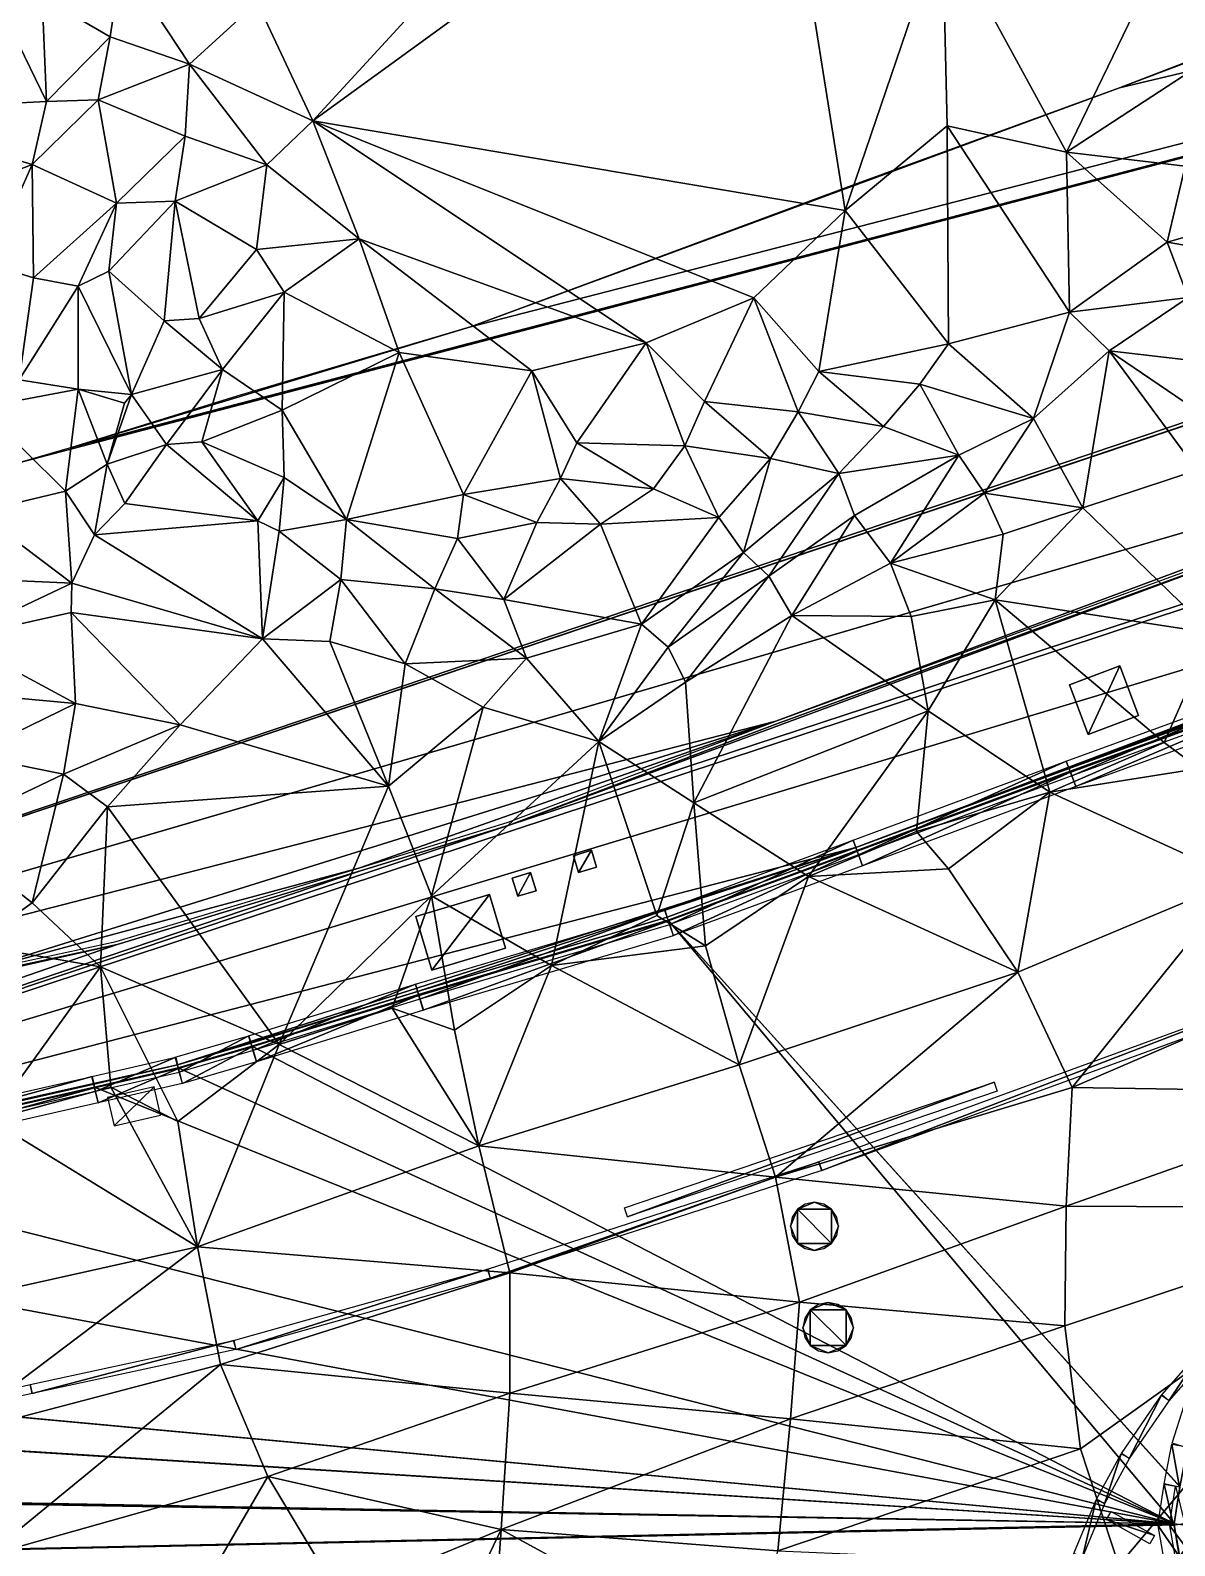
# Model space of a CAD drawing. Header units: metres. Extents: x -113 to 180, y -133 to 86.
# Drawn here: x 85.42 to 100.13, y 36.28 to 55.76 of the extents above; entities that cross this region are included whole.
import ezdxf

# ---------------------------------------------------------------- set-up
doc = ezdxf.new("R2010")
doc.units = ezdxf.units.M
for name, color, linetype, true_color in [('ACERA', 7, 'Continuous', 0xb9b3a6), ('ARQUETA', 7, 'Continuous', 0x6f7175), ('ASFALTO', 7, 'Continuous', 0x4a4b4e), ('BORDILLO', 7, 'Continuous', 0xcfcac0), ('MARCA_VIAL', 7, 'Continuous', 0xe8e6e0), ('TERRENO', 7, 'Continuous', 0x9a9179)]:
    doc.layers.add(name, color=color, linetype=linetype, true_color=true_color)

msp = doc.modelspace()

# ---------------------------------------------------------------- linework, layer by layer
at = {"layer": 'ACERA'}
for points in [[(72.493, 39.149, 73.872), (109.558, 50.358, 71.788), (126.508, 57.016, 70.948)], [(91.573, 45.543, 72.929), (72.493, 39.149, 73.872), (126.508, 57.016, 70.948)], [(101.96, 49.38, 72.296), (91.573, 45.543, 72.929), (126.508, 57.016, 70.948)], [(72.493, 39.149, 73.872), (96.03, 45.254, 72.53), (109.558, 50.358, 71.788)], [(96.03, 45.254, 72.53), (105.386, 48.75, 71.988), (109.558, 50.358, 71.788)], [(101.96, 49.38, 72.296), (95.017, 46.843, 72.685), (91.573, 45.543, 72.929)], [(95.017, 46.843, 72.555), (101.96, 49.38, 72.166), (101.96, 49.38, 72.296)], [(95.017, 46.843, 72.555), (101.96, 49.38, 72.296), (95.017, 46.843, 72.685)], [(96.03, 45.254, 72.53), (98.773, 46.271, 72.344), (105.386, 48.75, 71.988)], [(98.773, 46.271, 72.344), (102.235, 47.531, 72.146), (105.386, 48.75, 71.988)], [(99.428, 47.59, 72.397), (98.779, 47.348, 72.422), (99.017, 46.709, 72.368)], [(98.779, 47.348, 72.292), (99.428, 47.59, 72.267), (99.428, 47.59, 72.397)], [(98.779, 47.348, 72.292), (99.428, 47.59, 72.397), (98.779, 47.348, 72.422)], [(99.017, 46.709, 72.368), (99.666, 46.951, 72.363), (99.428, 47.59, 72.397)], [(99.428, 47.59, 72.267), (99.666, 46.951, 72.233), (99.666, 46.951, 72.363)], [(99.428, 47.59, 72.267), (99.666, 46.951, 72.363), (99.428, 47.59, 72.397)], [(102.235, 47.531, 72.016), (98.773, 46.271, 72.214), (98.773, 46.271, 72.344)], [(102.235, 47.531, 72.016), (98.773, 46.271, 72.344), (102.235, 47.531, 72.146)], [(99.017, 46.709, 72.238), (98.779, 47.348, 72.292), (98.779, 47.348, 72.422)], [(99.017, 46.709, 72.238), (98.779, 47.348, 72.422), (99.017, 46.709, 72.368)], [(91.573, 45.543, 72.799), (95.017, 46.843, 72.555), (95.017, 46.843, 72.685)], [(91.573, 45.543, 72.799), (95.017, 46.843, 72.685), (91.573, 45.543, 72.929)], [(99.666, 46.951, 72.233), (99.017, 46.709, 72.238), (99.017, 46.709, 72.368)], [(99.666, 46.951, 72.233), (99.017, 46.709, 72.368), (99.666, 46.951, 72.363)], [(98.773, 46.271, 72.214), (96.03, 45.254, 72.4), (96.03, 45.254, 72.53)], [(98.773, 46.271, 72.214), (96.03, 45.254, 72.53), (98.773, 46.271, 72.344)], [(91.573, 45.543, 72.929), (89.663, 44.953, 72.93), (72.493, 39.149, 73.872)], [(89.663, 44.953, 72.8), (91.573, 45.543, 72.799), (91.573, 45.543, 72.929)], [(89.663, 44.953, 72.8), (91.573, 45.543, 72.929), (89.663, 44.953, 72.93)], [(72.493, 39.149, 73.872), (87.307, 42.461, 72.983), (96.03, 45.254, 72.53)], [(87.307, 42.461, 72.983), (90.396, 43.402, 72.874), (96.03, 45.254, 72.53)], [(90.396, 43.402, 72.874), (93.606, 44.358, 72.693), (96.03, 45.254, 72.53)], [(92.631, 45.218, 72.826), (92.4, 45.149, 72.829), (92.465, 44.933, 72.81)], [(92.4, 45.149, 72.699), (92.631, 45.218, 72.696), (92.631, 45.218, 72.826)], [(92.4, 45.149, 72.699), (92.631, 45.218, 72.826), (92.4, 45.149, 72.829)], [(92.465, 44.933, 72.81), (92.695, 45.002, 72.807), (92.631, 45.218, 72.826)], [(92.631, 45.218, 72.696), (92.695, 45.002, 72.677), (92.695, 45.002, 72.807)], [(92.631, 45.218, 72.696), (92.695, 45.002, 72.807), (92.631, 45.218, 72.826)], [(96.03, 45.254, 72.4), (93.606, 44.358, 72.563), (93.606, 44.358, 72.693)], [(96.03, 45.254, 72.4), (93.606, 44.358, 72.693), (96.03, 45.254, 72.53)], [(92.465, 44.933, 72.68), (92.4, 45.149, 72.699), (92.4, 45.149, 72.829)], [(92.465, 44.933, 72.68), (92.4, 45.149, 72.829), (92.465, 44.933, 72.81)], [(89.663, 44.953, 72.93), (86.531, 44.006, 73.077), (72.493, 39.149, 73.872)], [(86.531, 44.006, 72.947), (89.663, 44.953, 72.8), (89.663, 44.953, 72.93)], [(86.531, 44.006, 72.947), (89.663, 44.953, 72.93), (86.531, 44.006, 73.077)], [(91.849, 44.933, 72.855), (91.612, 44.862, 72.867), (91.683, 44.627, 72.841)], [(91.612, 44.862, 72.737), (91.849, 44.933, 72.725), (91.849, 44.933, 72.855)], [(91.612, 44.862, 72.737), (91.849, 44.933, 72.855), (91.612, 44.862, 72.867)], [(91.683, 44.627, 72.711), (91.612, 44.862, 72.737), (91.612, 44.862, 72.867)], [(91.683, 44.627, 72.711), (91.612, 44.862, 72.867), (91.683, 44.627, 72.841)], [(91.683, 44.627, 72.841), (91.919, 44.697, 72.829), (91.849, 44.933, 72.855)], [(91.849, 44.933, 72.725), (91.919, 44.697, 72.699), (91.919, 44.697, 72.829)], [(91.849, 44.933, 72.725), (91.919, 44.697, 72.829), (91.849, 44.933, 72.855)], [(92.695, 45.002, 72.677), (92.465, 44.933, 72.68), (92.465, 44.933, 72.81)], [(92.695, 45.002, 72.677), (92.465, 44.933, 72.81), (92.695, 45.002, 72.807)], [(91.321, 44.648, 72.872), (90.374, 44.366, 72.93), (90.579, 43.677, 72.854)], [(90.374, 44.366, 72.8), (91.321, 44.648, 72.742), (91.321, 44.648, 72.872)], [(90.374, 44.366, 72.8), (91.321, 44.648, 72.872), (90.374, 44.366, 72.93)], [(90.579, 43.677, 72.854), (91.527, 43.959, 72.794), (91.321, 44.648, 72.872)], [(91.321, 44.648, 72.742), (91.527, 43.959, 72.664), (91.527, 43.959, 72.794)], [(91.321, 44.648, 72.742), (91.527, 43.959, 72.794), (91.321, 44.648, 72.872)], [(91.919, 44.697, 72.699), (91.683, 44.627, 72.711), (91.683, 44.627, 72.841)], [(91.919, 44.697, 72.699), (91.683, 44.627, 72.841), (91.919, 44.697, 72.829)], [(90.579, 43.677, 72.724), (90.374, 44.366, 72.8), (90.374, 44.366, 72.93)], [(90.579, 43.677, 72.724), (90.374, 44.366, 72.93), (90.579, 43.677, 72.854)], [(93.606, 44.358, 72.563), (90.396, 43.402, 72.744), (90.396, 43.402, 72.874)], [(93.606, 44.358, 72.563), (90.396, 43.402, 72.874), (93.606, 44.358, 72.693)], [(86.531, 44.006, 73.077), (76.778, 41.818, 73.64), (72.493, 39.149, 73.872)], [(86.531, 44.006, 73.077), (84.619, 43.594, 73.141), (76.778, 41.818, 73.64)], [(84.619, 43.594, 73.011), (86.531, 44.006, 72.947), (86.531, 44.006, 73.077)], [(84.619, 43.594, 73.011), (86.531, 44.006, 73.077), (84.619, 43.594, 73.141)], [(91.527, 43.959, 72.664), (90.579, 43.677, 72.724), (90.579, 43.677, 72.854)], [(91.527, 43.959, 72.664), (90.579, 43.677, 72.854), (91.527, 43.959, 72.794)], [(87.307, 42.461, 72.983), (88.253, 42.738, 72.951), (90.396, 43.402, 72.874)], [(90.396, 43.402, 72.744), (88.253, 42.738, 72.821), (88.253, 42.738, 72.951)], [(90.396, 43.402, 72.744), (88.253, 42.738, 72.951), (90.396, 43.402, 72.874)], [(88.253, 42.738, 72.821), (87.307, 42.461, 72.853), (87.307, 42.461, 72.983)], [(88.253, 42.738, 72.821), (87.307, 42.461, 72.983), (88.253, 42.738, 72.951)], [(72.493, 39.149, 73.872), (81.884, 41.225, 73.33), (87.307, 42.461, 72.983)], [(81.884, 41.225, 73.33), (86.231, 42.213, 73.13), (87.307, 42.461, 72.983)], [(87.307, 42.461, 72.853), (86.231, 42.213, 73), (86.231, 42.213, 73.13)], [(87.307, 42.461, 72.853), (86.231, 42.213, 73.13), (87.307, 42.461, 72.983)], [(86.231, 42.213, 73), (81.884, 41.225, 73.2), (81.884, 41.225, 73.33)], [(86.231, 42.213, 73), (81.884, 41.225, 73.33), (86.231, 42.213, 73.13)]]:
    msp.add_3dface(points, dxfattribs=at)
at = {"layer": 'ARQUETA'}
for points in [[(99.428, 47.59, 72.287), (98.779, 47.348, 72.312), (99.017, 46.709, 72.258)], [(99.017, 46.709, 72.258), (99.666, 46.951, 72.253), (99.428, 47.59, 72.287)], [(92.631, 45.218, 72.716), (92.4, 45.149, 72.719), (92.465, 44.933, 72.7)], [(92.465, 44.933, 72.7), (92.695, 45.002, 72.697), (92.631, 45.218, 72.716)], [(91.849, 44.933, 72.745), (91.612, 44.862, 72.757), (91.683, 44.627, 72.731)], [(91.683, 44.627, 72.731), (91.919, 44.697, 72.719), (91.849, 44.933, 72.745)], [(91.321, 44.648, 72.762), (90.374, 44.366, 72.82), (90.579, 43.677, 72.744)], [(90.579, 43.677, 72.744), (91.527, 43.959, 72.684), (91.321, 44.648, 72.762)], [(87.009, 42.175, 72.884), (86.41, 42.041, 73.01), (86.492, 41.676, 72.977)], [(86.492, 41.676, 72.977), (87.091, 41.811, 72.873), (87.009, 42.175, 72.884)], [(95.281, 40.602, 72.409), (95.214, 40.501, 72.414), (95.19, 40.383, 72.416)], [(95.281, 40.602, 72.409), (95.19, 40.383, 72.416), (95.281, 40.164, 72.413)], [(95.5, 40.692, 72.396), (95.381, 40.669, 72.403), (95.281, 40.602, 72.409)], [(95.718, 40.602, 72.385), (95.5, 40.692, 72.396), (95.281, 40.602, 72.409)], [(95.718, 40.164, 72.39), (95.718, 40.602, 72.385), (95.281, 40.602, 72.409)], [(95.281, 40.602, 72.409), (95.281, 40.164, 72.413), (95.718, 40.164, 72.39)], [(95.718, 40.602, 72.385), (95.618, 40.669, 72.39), (95.5, 40.692, 72.396)], [(95.809, 40.383, 72.382), (95.785, 40.501, 72.382), (95.718, 40.602, 72.385)], [(95.718, 40.164, 72.39), (95.809, 40.383, 72.382), (95.718, 40.602, 72.385)], [(95.19, 40.383, 72.416), (95.214, 40.265, 72.416), (95.281, 40.164, 72.413)], [(95.718, 40.164, 72.39), (95.785, 40.265, 72.385), (95.809, 40.383, 72.382)], [(95.281, 40.164, 72.413), (95.381, 40.097, 72.409), (95.5, 40.074, 72.402)], [(95.281, 40.164, 72.413), (95.5, 40.074, 72.402), (95.718, 40.164, 72.39)], [(95.5, 40.074, 72.402), (95.618, 40.097, 72.396), (95.718, 40.164, 72.39)], [(95.676, 39.403, 72.398), (95.552, 39.379, 72.406), (95.446, 39.308, 72.411)], [(95.905, 39.308, 72.385), (95.676, 39.403, 72.398), (95.446, 39.308, 72.411)], [(95.905, 39.308, 72.385), (95.8, 39.379, 72.391), (95.676, 39.403, 72.398)], [(95.446, 39.308, 72.411), (95.376, 39.203, 72.415), (95.351, 39.079, 72.416)], [(95.446, 39.308, 72.411), (95.351, 39.079, 72.416), (95.446, 38.85, 72.409)], [(95.905, 38.85, 72.383), (95.905, 39.308, 72.385), (95.446, 39.308, 72.411)], [(95.446, 39.308, 72.411), (95.446, 38.85, 72.409), (95.905, 38.85, 72.383)], [(96, 39.079, 72.378), (95.975, 39.203, 72.38), (95.905, 39.308, 72.385)], [(95.905, 38.85, 72.383), (96, 39.079, 72.378), (95.905, 39.308, 72.385)], [(95.351, 39.079, 72.416), (95.376, 38.955, 72.414), (95.446, 38.85, 72.409)], [(95.905, 38.85, 72.383), (95.975, 38.955, 72.379), (96, 39.079, 72.378)], [(95.446, 38.85, 72.409), (95.552, 38.78, 72.403), (95.676, 38.755, 72.396)], [(95.446, 38.85, 72.409), (95.676, 38.755, 72.396), (95.905, 38.85, 72.383)], [(95.676, 38.755, 72.396), (95.8, 38.78, 72.388), (95.905, 38.85, 72.383)]]:
    msp.add_3dface(points, dxfattribs=at)
at = {"layer": 'ASFALTO'}
for points in [[(145.291, 65.938, 69.79), (85.281, 50.203, 72.612), (69.189, 40.234, 73.977)], [(145.291, 65.938, 69.79), (69.189, 40.234, 73.977), (141.221, 64.462, 69.947)], [(145.291, 65.938, 69.79), (85.943, 50.398, 72.785), (85.281, 50.203, 72.612)], [(145.291, 65.938, 69.79), (91.074, 51.951, 72.212), (85.943, 50.398, 72.785)], [(145.291, 65.938, 69.79), (99.424, 55.021, 72.139), (91.074, 51.951, 72.212)], [(145.291, 65.938, 69.79), (109.935, 59, 71.988), (99.424, 55.021, 72.139)], [(69.189, 40.234, 73.977), (141.013, 64.384, 69.964), (141.221, 64.462, 69.947)], [(69.189, 40.234, 73.977), (106.132, 51.022, 71.98), (141.013, 64.384, 69.964)], [(69.189, 40.234, 73.977), (141.013, 64.384, 69.964), (141.013, 64.384, 69.964)], [(109.935, 59, 71.988), (102.504, 56.213, 72.012), (99.424, 55.021, 72.139)], [(99.424, 55.021, 72.139), (93.252, 52.756, 72.212), (91.074, 51.951, 72.212)], [(99.424, 55.021, 72.139), (96.015, 53.781, 72.212), (93.252, 52.756, 72.212)], [(91.074, 51.951, 72.212), (88.072, 51.057, 72.589), (85.943, 50.398, 72.785)], [(69.189, 40.234, 73.977), (69.192, 40.235, 73.977), (106.132, 51.022, 71.98)], [(69.192, 40.235, 73.977), (95.003, 46.88, 72.57), (106.132, 51.022, 71.98)], [(95.003, 46.88, 72.57), (95.004, 46.88, 72.57), (106.132, 51.022, 71.98)], [(95.003, 46.88, 72.57), (106.132, 51.022, 71.98), (106.132, 51.022, 71.98)], [(95.004, 46.88, 72.57), (101.946, 49.418, 72.182), (106.132, 51.022, 71.98)], [(102.249, 47.493, 72.024), (96.043, 45.217, 72.412), (93.62, 44.321, 72.568)], [(102.249, 47.493, 72.024), (93.62, 44.321, 72.568), (100.202, 37.032, 72.17)], [(102.249, 47.493, 72.024), (98.786, 46.234, 72.223), (96.043, 45.217, 72.412)], [(69.192, 40.235, 73.977), (84.611, 43.633, 73.023), (95.003, 46.88, 72.57)], [(84.611, 43.633, 73.023), (89.651, 44.991, 72.812), (95.003, 46.88, 72.57)], [(89.651, 44.991, 72.812), (91.56, 45.581, 72.812), (95.003, 46.88, 72.57)], [(84.611, 43.633, 73.023), (86.521, 44.045, 72.956), (89.651, 44.991, 72.812)], [(93.617, 44.32, 72.569), (90.408, 43.363, 72.75), (88.265, 42.7, 72.83)], [(93.617, 44.32, 72.569), (88.265, 42.7, 72.83), (100.129, 36.556, 72.17)], [(93.62, 44.321, 72.568), (93.617, 44.32, 72.569), (100.129, 36.556, 72.17)], [(93.62, 44.321, 72.568), (100.129, 36.556, 72.17), (100.202, 37.031, 72.17)], [(93.62, 44.321, 72.568), (100.202, 37.031, 72.17), (100.202, 37.032, 72.17)], [(88.264, 42.7, 72.83), (87.318, 42.422, 72.862), (100.129, 36.556, 72.17)], [(88.265, 42.7, 72.83), (88.264, 42.7, 72.83), (100.129, 36.556, 72.17)], [(87.316, 42.422, 72.862), (86.24, 42.174, 73.012), (100.129, 36.556, 72.17)], [(87.318, 42.422, 72.862), (87.316, 42.422, 72.862), (100.129, 36.556, 72.17)], [(86.24, 42.174, 73.012), (81.893, 41.186, 73.212), (100.129, 36.556, 72.17)], [(86.24, 42.174, 73.012), (86.24, 42.174, 73.012), (100.129, 36.556, 72.17)], [(81.893, 41.186, 73.212), (78.87, 40.512, 73.4), (100.129, 36.556, 72.17)], [(81.893, 41.186, 73.212), (81.893, 41.186, 73.212), (100.129, 36.556, 72.17)], [(78.87, 40.512, 73.4), (72.502, 39.11, 73.75), (100.129, 36.556, 72.17)], [(78.87, 40.512, 73.4), (78.87, 40.512, 73.4), (100.129, 36.556, 72.17)], [(72.502, 39.109, 73.75), (69.559, 38.491, 73.852), (100.129, 36.556, 72.17)], [(72.502, 39.11, 73.75), (72.502, 39.109, 73.75), (100.129, 36.556, 72.17)], [(63.029, 38.902, 74.235), (63.031, 38.899, 74.235), (100.129, 36.556, 72.17)], [(69.547, 38.491, 73.853), (63.029, 38.902, 74.235), (100.129, 36.556, 72.17)], [(63.031, 38.899, 74.235), (63.032, 38.896, 74.234), (100.129, 36.556, 72.17)], [(63.032, 38.896, 74.234), (63.034, 38.892, 74.234), (100.129, 36.556, 72.17)], [(63.034, 38.892, 74.234), (63.035, 38.888, 74.234), (100.129, 36.556, 72.17)], [(63.035, 38.888, 74.234), (63.391, 37.223, 74.212), (100.129, 36.556, 72.17)], [(69.551, 38.491, 73.852), (69.547, 38.491, 73.853), (100.129, 36.556, 72.17)], [(69.555, 38.491, 73.852), (69.551, 38.491, 73.852), (100.129, 36.556, 72.17)], [(69.559, 38.491, 73.852), (69.555, 38.491, 73.852), (100.129, 36.556, 72.17)], [(63.391, 37.223, 74.212), (63.392, 37.219, 74.212), (100.129, 36.556, 72.17)], [(63.361, 37.175, 74.212), (56.174, 35.609, 74.602), (100.129, 36.556, 72.17)], [(63.364, 37.176, 74.212), (63.361, 37.175, 74.212), (100.129, 36.556, 72.17)], [(63.368, 37.177, 74.212), (63.364, 37.176, 74.212), (100.129, 36.556, 72.17)], [(63.372, 37.179, 74.212), (63.368, 37.177, 74.212), (100.129, 36.556, 72.17)], [(63.375, 37.181, 74.212), (63.372, 37.179, 74.212), (100.129, 36.556, 72.17)], [(63.378, 37.184, 74.212), (63.375, 37.181, 74.212), (100.129, 36.556, 72.17)], [(63.381, 37.186, 74.212), (63.378, 37.184, 74.212), (100.129, 36.556, 72.17)], [(63.383, 37.189, 74.212), (63.381, 37.186, 74.212), (100.129, 36.556, 72.17)], [(63.386, 37.192, 74.212), (63.383, 37.189, 74.212), (100.129, 36.556, 72.17)], [(63.388, 37.196, 74.212), (63.386, 37.192, 74.212), (100.129, 36.556, 72.17)], [(63.389, 37.199, 74.212), (63.388, 37.196, 74.212), (100.129, 36.556, 72.17)], [(63.391, 37.203, 74.212), (63.389, 37.199, 74.212), (100.129, 36.556, 72.17)], [(63.392, 37.207, 74.212), (63.391, 37.203, 74.212), (100.129, 36.556, 72.17)], [(63.392, 37.219, 74.212), (63.392, 37.215, 74.212), (100.129, 36.556, 72.17)], [(63.392, 37.215, 74.212), (63.392, 37.211, 74.212), (100.129, 36.556, 72.17)], [(63.392, 37.211, 74.212), (63.392, 37.207, 74.212), (100.129, 36.556, 72.17)], [(56.174, 35.609, 74.602), (100.129, 36.552, 72.17), (100.129, 36.556, 72.17)], [(100.129, 36.548, 72.17), (100.129, 36.552, 72.17), (56.174, 35.609, 74.602)], [(100.129, 36.543, 72.17), (100.129, 36.548, 72.17), (56.174, 35.609, 74.602)], [(100.197, 36.152, 72.159), (100.129, 36.543, 72.17), (56.174, 35.609, 74.602)]]:
    msp.add_3dface(points, dxfattribs=at)
at = {"layer": 'BORDILLO'}
for points in [[(98.807, 46.177, 72.346), (98.738, 46.365, 72.362), (102.201, 47.625, 72.164)], [(98.807, 46.177, 72.346), (102.201, 47.625, 72.164), (102.27, 47.437, 72.147)], [(98.859, 46.037, 72.312), (98.79, 46.225, 72.35), (102.254, 47.484, 72.151)], [(98.859, 46.037, 72.312), (102.254, 47.484, 72.151), (102.322, 47.296, 72.134)], [(96.064, 45.16, 72.54), (95.995, 45.348, 72.54), (98.738, 46.365, 72.362)], [(96.116, 45.02, 72.494), (96.047, 45.207, 72.54), (98.79, 46.224, 72.35)], [(96.064, 45.16, 72.54), (98.738, 46.365, 72.362), (98.807, 46.178, 72.346)], [(96.116, 45.02, 72.494), (98.79, 46.224, 72.35), (98.859, 46.037, 72.312)], [(93.641, 44.264, 72.683), (93.571, 44.452, 72.72), (95.995, 45.348, 72.54)], [(93.641, 44.264, 72.683), (95.995, 45.348, 72.54), (96.064, 45.16, 72.54)], [(93.688, 44.122, 72.635), (93.619, 44.31, 72.695), (96.047, 45.207, 72.54)], [(93.688, 44.122, 72.635), (96.047, 45.207, 72.54), (96.116, 45.02, 72.494)], [(90.425, 43.306, 72.87), (90.368, 43.498, 72.897), (93.577, 44.454, 72.719)], [(90.425, 43.306, 72.87), (93.577, 44.454, 72.719), (93.634, 44.262, 72.683)], [(90.469, 43.162, 72.849), (90.411, 43.354, 72.877), (93.625, 44.312, 72.694)], [(90.469, 43.162, 72.849), (93.625, 44.312, 72.694), (93.682, 44.12, 72.635)], [(88.282, 42.643, 72.953), (88.223, 42.834, 72.97), (90.367, 43.497, 72.898)], [(88.282, 42.643, 72.953), (90.367, 43.497, 72.898), (90.426, 43.306, 72.87)], [(88.326, 42.499, 72.94), (88.266, 42.69, 72.957), (90.41, 43.354, 72.877)], [(88.326, 42.499, 72.94), (90.41, 43.354, 72.877), (90.47, 43.163, 72.849)], [(87.335, 42.365, 72.985), (87.279, 42.557, 73.002), (88.225, 42.834, 72.97)], [(87.373, 42.22, 72.972), (87.317, 42.412, 72.989), (88.268, 42.691, 72.957)], [(87.335, 42.365, 72.985), (88.225, 42.834, 72.97), (88.281, 42.643, 72.953)], [(87.373, 42.22, 72.972), (88.268, 42.691, 72.957), (88.324, 42.499, 72.94)], [(86.253, 42.115, 73.14), (86.208, 42.31, 73.14), (87.285, 42.558, 73.002)], [(86.253, 42.115, 73.14), (87.285, 42.558, 73.002), (87.33, 42.363, 72.985)], [(81.906, 41.127, 73.34), (81.862, 41.323, 73.34), (86.209, 42.31, 73.14)], [(81.906, 41.127, 73.34), (86.209, 42.31, 73.14), (86.253, 42.115, 73.14)], [(86.287, 41.969, 73.127), (86.242, 42.164, 73.14), (87.323, 42.413, 72.989)], [(86.287, 41.969, 73.127), (87.323, 42.413, 72.989), (87.368, 42.218, 72.972)], [(81.939, 40.981, 73.331), (81.895, 41.176, 73.34), (86.242, 42.164, 73.14)], [(81.939, 40.981, 73.331), (86.242, 42.164, 73.14), (86.286, 41.969, 73.127)], [(100.29, 37.535, 72.289), (100.1, 37.595, 72.295), (100.252, 38.078, 72.284)], [(100.192, 37.031, 72.299), (99.996, 37.07, 72.305), (100.097, 37.584, 72.295)], [(100.192, 37.031, 72.299), (100.097, 37.584, 72.295), (100.293, 37.546, 72.289)], [(100.115, 36.534, 72.299), (99.918, 36.564, 72.313), (99.995, 37.066, 72.306)], [(100.115, 36.534, 72.299), (99.995, 37.066, 72.306), (100.193, 37.035, 72.298)], [(100.267, 36.535, 72.288), (100.07, 36.565, 72.302), (100.143, 37.04, 72.3)], [(100.187, 36.148, 72.288), (99.918, 36.532, 72.312), (100.115, 36.566, 72.299)], [(100.187, 36.148, 72.288), (99.99, 36.114, 72.301), (99.918, 36.532, 72.312)], [(100.335, 36.176, 72.281), (100.07, 36.533, 72.302), (100.267, 36.567, 72.289)], [(100.335, 36.176, 72.281), (100.138, 36.142, 72.291), (100.07, 36.533, 72.302)]]:
    msp.add_3dface(points, dxfattribs=at)
at = {"layer": 'MARCA_VIAL'}
for points in [[(95.594, 41.101, 72.388), (95.553, 41.214, 72.39), (102.06, 43.589, 72.011)], [(95.594, 41.101, 72.388), (102.06, 43.589, 72.011), (102.101, 43.476, 72.012)], [(93.097, 40.505, 72.529), (93.058, 40.619, 72.53), (97.81, 42.237, 72.265)], [(93.097, 40.505, 72.529), (97.81, 42.237, 72.265), (97.849, 42.123, 72.265)], [(91.333, 39.717, 72.633), (91.296, 39.831, 72.634), (95.555, 41.214, 72.39)], [(91.333, 39.717, 72.633), (95.555, 41.214, 72.39), (95.592, 41.1, 72.389)], [(88.062, 38.799, 72.808), (88.03, 38.914, 72.808), (91.298, 39.832, 72.634)], [(88.062, 38.799, 72.808), (91.298, 39.832, 72.634), (91.331, 39.717, 72.633)], [(85.441, 38.233, 72.955), (85.415, 38.351, 72.955), (88.033, 38.915, 72.808)], [(85.441, 38.233, 72.955), (88.033, 38.915, 72.808), (88.059, 38.798, 72.808)], [(100.553, 38.887, 72.144), (100.055, 38.137, 72.17), (99.965, 38.216, 72.173)], [(100.553, 38.887, 72.144), (100.643, 38.808, 72.14), (100.055, 38.137, 72.17)], [(76.848, 36.303, 73.449), (85.415, 38.351, 72.955), (85.441, 38.234, 72.954)], [(99.961, 38.21, 72.173), (99.547, 37.396, 72.198), (99.448, 37.464, 72.201)], [(99.961, 38.21, 72.173), (100.06, 38.142, 72.17), (99.547, 37.396, 72.198)], [(99.445, 37.459, 72.201), (99.229, 36.816, 72.217), (99.124, 36.874, 72.22)], [(99.445, 37.459, 72.201), (99.55, 37.402, 72.198), (99.229, 36.816, 72.217)], [(99.121, 36.868, 72.221), (98.945, 36.13, 72.24), (98.834, 36.176, 72.244)], [(99.121, 36.868, 72.221), (99.232, 36.822, 72.217), (98.945, 36.13, 72.24)], [(99.871, 36.407, 72.194), (99.256, 36.613, 72.219), (99.315, 36.718, 72.215)], [(99.871, 36.407, 72.194), (99.813, 36.302, 72.196), (99.256, 36.613, 72.219)]]:
    msp.add_3dface(points, dxfattribs=at)
at = {"layer": 'TERRENO'}
for points in [[(88.333, 56.122, 72.2), (89.049, 54.597, 72.2), (93.626, 59.58, 72.2)], [(89.049, 54.597, 72.2), (95.019, 58.938, 72.2), (93.626, 59.58, 72.2)], [(95.894, 53.444, 72.2), (95.019, 58.938, 72.2), (89.049, 54.597, 72.2)], [(97.146, 57.122, 72.2), (95.019, 58.938, 72.2), (95.894, 53.444, 72.2)], [(97.146, 57.122, 72.2), (95.894, 53.444, 72.2), (97.206, 54.535, 72.2)], [(98.739, 54.197, 72.2), (97.146, 57.122, 72.2), (97.206, 54.535, 72.2)], [(97.146, 57.122, 72.2), (98.739, 54.197, 72.2), (100.134, 57.078, 72)], [(100.134, 57.078, 72), (98.739, 54.197, 72.2), (101.131, 55.757, 72)], [(85.568, 56.187, 72.8), (86.442, 55.678, 72.6), (86.589, 56.654, 72.4)], [(86.589, 56.654, 72.4), (86.442, 55.678, 72.6), (87.462, 55.327, 72.4)], [(86.589, 56.654, 72.4), (87.462, 55.327, 72.4), (88.333, 56.122, 72.2)], [(85.622, 54.849, 73), (84.915, 56.3, 73), (83.13, 54.724, 73)], [(85.568, 56.187, 72.8), (84.915, 56.3, 73), (85.622, 54.849, 73)], [(86.442, 55.678, 72.6), (85.568, 56.187, 72.8), (85.622, 54.849, 73)], [(88.333, 56.122, 72.2), (87.462, 55.327, 72.4), (89.049, 54.597, 72.2)], [(98.739, 54.197, 72.2), (100.268, 54.014, 72.2), (101.131, 55.757, 72)], [(86.286, 54.867, 72.8), (86.442, 55.678, 72.6), (85.622, 54.849, 73)], [(86.442, 55.678, 72.6), (86.286, 54.867, 72.8), (87.462, 55.327, 72.4)], [(86.286, 54.867, 72.8), (87.405, 54.403, 72.6), (87.462, 55.327, 72.4)], [(87.405, 54.403, 72.6), (88.458, 54.032, 72.4), (87.462, 55.327, 72.4)], [(87.462, 55.327, 72.4), (88.458, 54.032, 72.4), (89.049, 54.597, 72.2)], [(85.439, 54.037, 73.2), (85.622, 54.849, 73), (83.13, 54.724, 73)], [(85.439, 54.037, 73.2), (86.286, 54.867, 72.8), (85.622, 54.849, 73)], [(85.439, 54.037, 73.2), (86.525, 53.541, 73), (86.286, 54.867, 72.8)], [(86.286, 54.867, 72.8), (86.525, 53.541, 73), (87.405, 54.403, 72.6)], [(84.097, 53.516, 73), (85.439, 54.037, 73.2), (83.13, 54.724, 73)], [(89.049, 54.597, 72.2), (88.458, 54.032, 72.4), (89.643, 53.081, 72.2)], [(89.049, 54.597, 72.2), (89.643, 53.081, 72.2), (93.333, 51.744, 72.2)], [(94.719, 52.323, 72.2), (89.049, 54.597, 72.2), (93.333, 51.744, 72.2)], [(95.894, 53.444, 72.2), (89.049, 54.597, 72.2), (94.719, 52.323, 72.2)], [(87.405, 54.403, 72.6), (86.525, 53.541, 73), (87.279, 53.566, 72.8)], [(88.458, 54.032, 72.4), (87.405, 54.403, 72.6), (87.279, 53.566, 72.8)], [(95.894, 53.444, 72.2), (97.225, 51.733, 72.4), (97.206, 54.535, 72.2)], [(97.225, 51.733, 72.4), (98.781, 52.139, 72.4), (97.206, 54.535, 72.2)], [(98.781, 52.139, 72.4), (98.739, 54.197, 72.2), (97.206, 54.535, 72.2)], [(100.268, 54.014, 72.2), (98.739, 54.197, 72.2), (100.033, 53.039, 72.4)], [(98.739, 54.197, 72.2), (98.781, 52.139, 72.4), (100.033, 53.039, 72.4)], [(85.439, 54.037, 73.2), (84.097, 53.516, 73), (84.87, 52.76, 72.8)], [(85.455, 52.581, 73), (85.439, 54.037, 73.2), (84.87, 52.76, 72.8)], [(86.525, 53.541, 73), (85.439, 54.037, 73.2), (85.455, 52.581, 73)], [(88.323, 52.945, 72.6), (88.458, 54.032, 72.4), (87.279, 53.566, 72.8)], [(88.458, 54.032, 72.4), (88.323, 52.945, 72.6), (89.643, 53.081, 72.2)], [(100.268, 54.014, 72.2), (100.033, 53.039, 72.4), (101.534, 53.464, 72.4)], [(86.03, 52.473, 73.2), (86.525, 53.541, 73), (85.455, 52.581, 73)], [(86.525, 53.541, 73), (86.03, 52.473, 73.2), (86.427, 52.664, 73.2)], [(87.135, 52.028, 73), (87.279, 53.566, 72.8), (86.427, 52.664, 73.2)], [(87.279, 53.566, 72.8), (86.525, 53.541, 73), (86.427, 52.664, 73.2)], [(87.135, 52.028, 73), (87.585, 52.056, 72.8), (87.279, 53.566, 72.8)], [(87.585, 52.056, 72.8), (88.323, 52.945, 72.6), (87.279, 53.566, 72.8)], [(95.894, 53.444, 72.2), (94.719, 52.323, 72.2), (95.557, 51.375, 72.4)], [(97.225, 51.733, 72.4), (95.894, 53.444, 72.2), (95.557, 51.375, 72.4)], [(100.033, 53.039, 72.4), (101.745, 52.743, 72.6), (101.534, 53.464, 72.4)], [(88.323, 52.945, 72.6), (88.679, 52.394, 72.4), (89.643, 53.081, 72.2)], [(88.679, 52.394, 72.4), (90.157, 51.62, 72.2), (89.643, 53.081, 72.2)], [(89.643, 53.081, 72.2), (91.866, 51.383, 72.2), (93.333, 51.744, 72.2)], [(90.157, 51.62, 72.2), (91.866, 51.383, 72.2), (89.643, 53.081, 72.2)], [(98.781, 52.139, 72.4), (100.303, 52.327, 72.6), (100.033, 53.039, 72.4)], [(100.303, 52.327, 72.6), (101.745, 52.743, 72.6), (100.033, 53.039, 72.4)], [(88.679, 52.394, 72.4), (88.323, 52.945, 72.6), (87.585, 52.056, 72.8)], [(85.272, 51.269, 72.8), (85.455, 52.581, 73), (84.87, 52.76, 72.8)], [(86.03, 52.473, 73.2), (86.716, 51.08, 73.2), (86.427, 52.664, 73.2)], [(86.716, 51.08, 73.2), (87.135, 52.028, 73), (86.427, 52.664, 73.2)], [(86.03, 52.473, 73.2), (85.455, 52.581, 73), (85.272, 51.269, 72.8)], [(86.03, 52.473, 73.2), (85.272, 51.269, 72.8), (86.03, 51.149, 73)], [(86.716, 51.08, 73.2), (86.03, 52.473, 73.2), (86.03, 51.149, 73)], [(87.885, 51.4, 72.6), (88.679, 52.394, 72.4), (87.585, 52.056, 72.8)], [(87.885, 51.4, 72.6), (88.652, 50.877, 72.4), (88.679, 52.394, 72.4)], [(88.652, 50.877, 72.4), (90.157, 51.62, 72.2), (88.679, 52.394, 72.4)], [(94.084, 50.989, 72.4), (94.719, 52.323, 72.2), (93.333, 51.744, 72.2)], [(94.084, 50.989, 72.4), (95.288, 50.857, 72.6), (94.719, 52.323, 72.2)], [(94.719, 52.323, 72.2), (95.288, 50.857, 72.6), (95.557, 51.375, 72.4)], [(99.289, 51.641, 72.6), (100.303, 52.327, 72.6), (98.781, 52.139, 72.4)], [(100.285, 51.527, 72.8), (100.303, 52.327, 72.6), (99.289, 51.641, 72.6)], [(87.135, 52.028, 73), (87.885, 51.4, 72.6), (87.585, 52.056, 72.8)], [(98.781, 52.139, 72.4), (97.225, 51.733, 72.4), (98.315, 50.772, 72.6)], [(99.289, 51.641, 72.6), (98.781, 52.139, 72.4), (98.315, 50.772, 72.6)], [(86.716, 51.08, 73.2), (87.885, 51.4, 72.6), (87.135, 52.028, 73)], [(91.866, 51.383, 72.2), (92.445, 50.456, 72.4), (93.333, 51.744, 72.2)], [(92.445, 50.456, 72.4), (93.834, 50.42, 72.6), (93.333, 51.744, 72.2)], [(93.834, 50.42, 72.6), (94.084, 50.989, 72.4), (93.333, 51.744, 72.2)], [(96.856, 51.211, 72.6), (97.225, 51.733, 72.4), (95.557, 51.375, 72.4)], [(97.225, 51.733, 72.4), (96.856, 51.211, 72.6), (98.315, 50.772, 72.6)], [(98.952, 49.622, 72.4), (99.289, 51.641, 72.6), (98.315, 50.772, 72.6)], [(98.952, 49.622, 72.4), (100.421, 50.105, 72.4), (99.289, 51.641, 72.6)], [(99.289, 51.641, 72.6), (100.421, 50.105, 72.4), (100.576, 50.766, 72.6)], [(100.285, 51.527, 72.8), (99.289, 51.641, 72.6), (100.576, 50.766, 72.6)], [(88.652, 50.877, 72.4), (89.481, 49.471, 72.4), (90.157, 51.62, 72.2)], [(89.481, 49.471, 72.4), (90.986, 49.793, 72.4), (90.157, 51.62, 72.2)], [(90.157, 51.62, 72.2), (90.986, 49.793, 72.4), (91.866, 51.383, 72.2)], [(85.272, 51.269, 72.8), (84.781, 50.912, 72.6), (86.03, 51.149, 73)], [(87.885, 51.4, 72.6), (86.716, 51.08, 73.2), (87.168, 50.435, 73)], [(87.885, 51.4, 72.6), (87.168, 50.435, 73), (87.623, 50.469, 72.8)], [(88.652, 50.877, 72.4), (87.885, 51.4, 72.6), (87.623, 50.469, 72.8)], [(90.986, 49.793, 72.4), (92.235, 49.999, 72.6), (91.866, 51.383, 72.2)], [(92.235, 49.999, 72.6), (92.445, 50.456, 72.4), (91.866, 51.383, 72.2)], [(95.288, 50.857, 72.6), (96.389, 50.67, 72.8), (95.557, 51.375, 72.4)], [(96.389, 50.67, 72.8), (96.856, 51.211, 72.6), (95.557, 51.375, 72.4)], [(84.781, 50.912, 72.6), (85.866, 49.835, 72.6), (86.03, 51.149, 73)], [(85.866, 49.835, 72.6), (86.404, 50.183, 72.8), (86.03, 51.149, 73)], [(86.404, 50.183, 72.8), (86.626, 50.968, 73.2), (86.03, 51.149, 73)], [(86.626, 50.968, 73.2), (86.716, 51.08, 73.2), (86.03, 51.149, 73)], [(86.716, 51.08, 73.2), (86.404, 50.183, 72.8), (87.168, 50.435, 73)], [(86.404, 50.183, 72.8), (86.716, 51.08, 73.2), (86.626, 50.968, 73.2)], [(96.389, 50.67, 72.8), (97.354, 50.301, 73), (96.856, 51.211, 72.6)], [(96.856, 51.211, 72.6), (97.354, 50.301, 73), (98.315, 50.772, 72.6)], [(84.781, 50.912, 72.6), (84.734, 49.568, 72.6), (85.866, 49.835, 72.6)], [(88.678, 50.013, 72.6), (88.652, 50.877, 72.4), (87.623, 50.469, 72.8)], [(89.481, 49.471, 72.4), (88.652, 50.877, 72.4), (88.678, 50.013, 72.6)], [(94.934, 50.256, 72.8), (94.084, 50.989, 72.4), (93.834, 50.42, 72.6)], [(94.934, 50.256, 72.8), (95.288, 50.857, 72.6), (94.084, 50.989, 72.4)], [(95.814, 50.065, 73), (95.288, 50.857, 72.6), (94.934, 50.256, 72.8)], [(95.288, 50.857, 72.6), (95.814, 50.065, 73), (96.389, 50.67, 72.8)], [(95.814, 50.065, 73), (97.354, 50.301, 73), (96.389, 50.67, 72.8)], [(97.354, 50.301, 73), (97.684, 49.809, 72.8), (98.315, 50.772, 72.6)], [(97.684, 49.809, 72.8), (98.952, 49.622, 72.4), (98.315, 50.772, 72.6)], [(87.168, 50.435, 73), (86.404, 50.183, 72.8), (86.629, 49.677, 73)], [(88.343, 49.457, 73), (87.168, 50.435, 73), (86.629, 49.677, 73)], [(87.168, 50.435, 73), (88.343, 49.457, 73), (87.623, 50.469, 72.8)], [(88.343, 49.457, 73), (88.678, 50.013, 72.6), (87.623, 50.469, 72.8)], [(92.235, 49.999, 72.6), (93.431, 49.868, 72.8), (92.445, 50.456, 72.4)], [(92.445, 50.456, 72.4), (93.431, 49.868, 72.8), (93.834, 50.42, 72.6)], [(93.431, 49.868, 72.8), (94.271, 49.498, 73), (93.834, 50.42, 72.6)], [(94.271, 49.498, 73), (94.934, 50.256, 72.8), (93.834, 50.42, 72.6)], [(97.354, 50.301, 73), (95.814, 50.065, 73), (96.012, 49.524, 73)], [(96.476, 48.912, 72.8), (97.354, 50.301, 73), (96.012, 49.524, 73)], [(97.354, 50.301, 73), (96.476, 48.912, 72.8), (97.684, 49.809, 72.8)], [(86.242, 49.276, 72.6), (86.404, 50.183, 72.8), (85.866, 49.835, 72.6)], [(86.404, 50.183, 72.8), (86.242, 49.276, 72.6), (86.629, 49.677, 73)], [(94.588, 49.048, 73), (94.934, 50.256, 72.8), (94.271, 49.498, 73)], [(94.588, 49.048, 73), (95.814, 50.065, 73), (94.934, 50.256, 72.8)], [(100.612, 48.009, 72.2), (100.421, 50.105, 72.4), (98.952, 49.622, 72.4)], [(88.678, 50.013, 72.6), (88.343, 49.457, 73), (88.617, 49.32, 72.8)], [(89.481, 49.471, 72.4), (88.678, 50.013, 72.6), (88.617, 49.32, 72.8)], [(91.928, 49.434, 72.8), (92.235, 49.999, 72.6), (90.986, 49.793, 72.4)], [(92.235, 49.999, 72.6), (91.928, 49.434, 72.8), (92.746, 49.414, 73)], [(92.235, 49.999, 72.6), (92.746, 49.414, 73), (93.431, 49.868, 72.8)], [(95.814, 50.065, 73), (94.588, 49.048, 73), (94.914, 48.742, 72.8)], [(96.012, 49.524, 73), (95.814, 50.065, 73), (94.914, 48.742, 72.8)], [(84.734, 49.568, 72.6), (85.949, 48.654, 72.8), (85.866, 49.835, 72.6)], [(85.949, 48.654, 72.8), (86.242, 49.276, 72.6), (85.866, 49.835, 72.6)], [(89.481, 49.471, 72.4), (90.909, 49.229, 72.6), (90.986, 49.793, 72.4)], [(90.909, 49.229, 72.6), (91.928, 49.434, 72.8), (90.986, 49.793, 72.4)], [(93.431, 49.868, 72.8), (92.746, 49.414, 73), (94.271, 49.498, 73)], [(96.476, 48.912, 72.8), (97.926, 49.285, 72.6), (97.684, 49.809, 72.8)], [(97.926, 49.285, 72.6), (98.952, 49.622, 72.4), (97.684, 49.809, 72.8)], [(85.949, 48.654, 72.8), (84.734, 49.568, 72.6), (84.413, 48.724, 72.8)], [(86.242, 49.276, 72.6), (88.343, 49.457, 73), (86.629, 49.677, 73)], [(92.746, 49.414, 73), (93.273, 48.127, 73), (94.271, 49.498, 73)], [(93.273, 48.127, 73), (94.588, 49.048, 73), (94.271, 49.498, 73)], [(95.21, 48.238, 72.6), (96.012, 49.524, 73), (94.914, 48.742, 72.8)], [(95.21, 48.238, 72.6), (96.476, 48.912, 72.8), (96.012, 49.524, 73)], [(98.952, 49.622, 72.4), (97.926, 49.285, 72.6), (97.825, 48.441, 72.4)], [(100.612, 48.009, 72.2), (98.952, 49.622, 72.4), (97.825, 48.441, 72.4)], [(88.343, 49.457, 73), (86.242, 49.276, 72.6), (88.401, 47.937, 73)], [(88.617, 49.32, 72.8), (88.343, 49.457, 73), (88.401, 47.937, 73)], [(89.408, 48.7, 72.6), (88.617, 49.32, 72.8), (88.401, 47.937, 73)], [(89.408, 48.7, 72.6), (89.481, 49.471, 72.4), (88.617, 49.32, 72.8)], [(90.616, 48.581, 72.8), (89.481, 49.471, 72.4), (89.408, 48.7, 72.6)], [(90.909, 49.229, 72.6), (89.481, 49.471, 72.4), (90.616, 48.581, 72.8)], [(91.928, 49.434, 72.8), (90.909, 49.229, 72.6), (91.503, 48.445, 73)], [(92.746, 49.414, 73), (91.928, 49.434, 72.8), (91.503, 48.445, 73)], [(92.746, 49.414, 73), (91.503, 48.445, 73), (93.273, 48.127, 73)], [(86.242, 49.276, 72.6), (85.949, 48.654, 72.8), (88.401, 47.937, 73)], [(90.909, 49.229, 72.6), (90.616, 48.581, 72.8), (91.503, 48.445, 73)], [(97.926, 49.285, 72.6), (96.476, 48.912, 72.8), (97.825, 48.441, 72.4)], [(93.616, 47.832, 72.8), (94.588, 49.048, 73), (93.273, 48.127, 73)], [(94.588, 49.048, 73), (93.616, 47.832, 72.8), (94.914, 48.742, 72.8)], [(96.741, 48.223, 72.6), (96.476, 48.912, 72.8), (95.21, 48.238, 72.6)], [(96.476, 48.912, 72.8), (96.741, 48.223, 72.6), (97.825, 48.441, 72.4)], [(85.949, 48.654, 72.8), (84.413, 48.724, 72.8), (84.443, 47.943, 73)], [(93.616, 47.832, 72.8), (93.842, 47.382, 72.6), (94.914, 48.742, 72.8)], [(93.842, 47.382, 72.6), (95.21, 48.238, 72.6), (94.914, 48.742, 72.8)], [(85.94, 48.275, 73), (85.949, 48.654, 72.8), (84.443, 47.943, 73)], [(85.949, 48.654, 72.8), (85.94, 48.275, 73), (88.401, 47.937, 73)], [(89.266, 47.905, 72.8), (89.408, 48.7, 72.6), (88.401, 47.937, 73)], [(89.408, 48.7, 72.6), (89.266, 47.905, 72.8), (90.234, 47.618, 73)], [(90.616, 48.581, 72.8), (89.408, 48.7, 72.6), (90.234, 47.618, 73)], [(91.797, 47.687, 73), (90.616, 48.581, 72.8), (90.234, 47.618, 73)], [(90.616, 48.581, 72.8), (91.797, 47.687, 73), (91.503, 48.445, 73)], [(91.503, 48.445, 73), (91.797, 47.687, 73), (93.273, 48.127, 73)], [(96.741, 48.223, 72.6), (96.961, 47.011, 72.4), (97.825, 48.441, 72.4)], [(96.961, 47.011, 72.4), (98.528, 45.968, 72.2), (97.825, 48.441, 72.4)], [(98.528, 45.968, 72.2), (99.998, 46.603, 72.2), (97.825, 48.441, 72.4)], [(99.998, 46.603, 72.2), (100.612, 48.009, 72.2), (97.825, 48.441, 72.4)], [(85.998, 47.105, 73.2), (85.94, 48.275, 73), (84.443, 47.943, 73)], [(85.94, 48.275, 73), (87.344, 46.832, 73), (88.401, 47.937, 73)], [(85.998, 47.105, 73.2), (87.344, 46.832, 73), (85.94, 48.275, 73)], [(95.21, 48.238, 72.6), (93.842, 47.382, 72.6), (93.946, 45.829, 72.6)], [(96.961, 47.011, 72.4), (95.21, 48.238, 72.6), (93.946, 45.829, 72.6)], [(96.961, 47.011, 72.4), (96.741, 48.223, 72.6), (95.21, 48.238, 72.6)], [(84.454, 47.247, 73.2), (85.998, 47.105, 73.2), (84.443, 47.943, 73)], [(87.344, 46.832, 73), (90.021, 46.041, 72.8), (88.401, 47.937, 73)], [(90.021, 46.041, 72.8), (89.266, 47.905, 72.8), (88.401, 47.937, 73)], [(91.797, 47.687, 73), (92.725, 46.617, 72.8), (93.273, 48.127, 73)], [(92.725, 46.617, 72.8), (93.616, 47.832, 72.8), (93.273, 48.127, 73)], [(100.445, 46.269, 72), (100.612, 48.009, 72.2), (99.998, 46.603, 72.2)], [(89.266, 47.905, 72.8), (90.021, 46.041, 72.8), (90.234, 47.618, 73)], [(92.725, 46.617, 72.8), (93.842, 47.382, 72.6), (93.616, 47.832, 72.8)], [(90.021, 46.041, 72.8), (91.238, 47.057, 72.8), (90.234, 47.618, 73)], [(91.238, 47.057, 72.8), (91.797, 47.687, 73), (90.234, 47.618, 73)], [(92.725, 46.617, 72.8), (91.797, 47.687, 73), (91.238, 47.057, 72.8)], [(93.842, 47.382, 72.6), (92.725, 46.617, 72.8), (93.946, 45.829, 72.6)], [(85.998, 47.105, 73.2), (84.454, 47.247, 73.2), (84.632, 46.442, 73.2)], [(85.843, 46.198, 73), (85.998, 47.105, 73.2), (84.632, 46.442, 73.2)], [(85.998, 47.105, 73.2), (85.843, 46.198, 73), (87.344, 46.832, 73)], [(90.573, 44.632, 72.8), (91.238, 47.057, 72.8), (90.021, 46.041, 72.8)], [(92.725, 46.617, 72.8), (91.238, 47.057, 72.8), (90.573, 44.632, 72.8)], [(95.424, 44.881, 72.4), (96.961, 47.011, 72.4), (93.946, 45.829, 72.6)], [(96.961, 47.011, 72.4), (95.424, 44.881, 72.4), (96.811, 45.462, 72.4)], [(98.528, 45.968, 72.2), (96.961, 47.011, 72.4), (96.811, 45.462, 72.4)], [(87.344, 46.832, 73), (85.843, 46.198, 73), (86.407, 45.777, 72.8)], [(90.021, 46.041, 72.8), (87.344, 46.832, 73), (86.407, 45.777, 72.8)], [(92.725, 46.617, 72.8), (90.573, 44.632, 72.8), (92.119, 43.735, 72.6)], [(93.474, 44.381, 72.6), (92.725, 46.617, 72.8), (92.119, 43.735, 72.6)], [(92.725, 46.617, 72.8), (93.474, 44.381, 72.6), (93.946, 45.829, 72.6)], [(100.445, 46.269, 72), (99.998, 46.603, 72.2), (98.528, 45.968, 72.2)], [(85.843, 46.198, 73), (84.632, 46.442, 73.2), (84.278, 45.45, 73)], [(85.439, 44.542, 72.8), (85.843, 46.198, 73), (84.278, 45.45, 73)], [(85.843, 46.198, 73), (85.439, 44.542, 72.8), (86.407, 45.777, 72.8)], [(100.445, 46.269, 72), (98.528, 45.968, 72.2), (100.971, 44.849, 72)], [(90.021, 46.041, 72.8), (86.407, 45.777, 72.8), (88.615, 42.72, 72.8)], [(90.573, 44.632, 72.8), (90.021, 46.041, 72.8), (88.615, 42.72, 72.8)], [(93.474, 44.381, 72.6), (94.099, 43.991, 72.4), (93.946, 45.829, 72.6)], [(94.099, 43.991, 72.4), (95.424, 44.881, 72.4), (93.946, 45.829, 72.6)], [(97.225, 44.978, 72.2), (98.528, 45.968, 72.2), (96.811, 45.462, 72.4)], [(98.116, 43.65, 72.2), (98.528, 45.968, 72.2), (97.225, 44.978, 72.2)], [(98.528, 45.968, 72.2), (98.116, 43.65, 72.2), (100.971, 44.849, 72)], [(85.439, 44.542, 72.8), (86.317, 43.721, 73), (86.407, 45.777, 72.8)], [(86.407, 45.777, 72.8), (86.317, 43.721, 73), (88.615, 42.72, 72.8)], [(84.68, 44.001, 73), (85.439, 44.542, 72.8), (84.278, 45.45, 73)], [(95.424, 44.881, 72.4), (97.225, 44.978, 72.2), (96.811, 45.462, 72.4)], [(95.424, 44.881, 72.4), (94.099, 43.991, 72.4), (94.532, 42.461, 72.4)], [(98.116, 43.65, 72.2), (95.424, 44.881, 72.4), (94.532, 42.461, 72.4)], [(95.424, 44.881, 72.4), (98.116, 43.65, 72.2), (97.225, 44.978, 72.2)], [(98.116, 43.65, 72.2), (98.812, 42.168, 72.2), (100.971, 44.849, 72)], [(98.812, 42.168, 72.2), (101.857, 43.478, 72), (100.971, 44.849, 72)], [(90.068, 43.19, 72.8), (90.573, 44.632, 72.8), (88.615, 42.72, 72.8)], [(90.573, 44.632, 72.8), (90.068, 43.19, 72.8), (90.869, 42.905, 72.6)], [(92.119, 43.735, 72.6), (90.573, 44.632, 72.8), (90.869, 42.905, 72.6)], [(84.68, 44.001, 73), (86.317, 43.721, 73), (85.439, 44.542, 72.8)], [(94.099, 43.991, 72.4), (93.474, 44.381, 72.6), (92.119, 43.735, 72.6)], [(86.317, 43.721, 73), (84.68, 44.001, 73), (84.898, 41.751, 73)], [(94.099, 43.991, 72.4), (92.119, 43.735, 72.6), (94.532, 42.461, 72.4)], [(86.451, 42.171, 73), (86.317, 43.721, 73), (84.898, 41.751, 73)], [(87.313, 41.733, 72.8), (86.317, 43.721, 73), (86.451, 42.171, 73)], [(86.317, 43.721, 73), (87.313, 41.733, 72.8), (88.615, 42.72, 72.8)], [(91.185, 41.419, 72.6), (92.119, 43.735, 72.6), (90.869, 42.905, 72.6)], [(92.119, 43.735, 72.6), (91.185, 41.419, 72.6), (94.532, 42.461, 72.4)], [(94.997, 41.017, 72.4), (98.116, 43.65, 72.2), (94.532, 42.461, 72.4)], [(98.812, 42.168, 72.2), (98.116, 43.65, 72.2), (94.997, 41.017, 72.4)], [(98.812, 42.168, 72.2), (102.87, 42.105, 72), (101.857, 43.478, 72)], [(91.185, 41.419, 72.6), (90.068, 43.19, 72.8), (88.615, 42.72, 72.8)], [(90.068, 43.19, 72.8), (91.185, 41.419, 72.6), (90.869, 42.905, 72.6)], [(87.313, 41.733, 72.8), (87.564, 40.12, 72.8), (88.615, 42.72, 72.8)], [(87.564, 40.12, 72.8), (91.185, 41.419, 72.6), (88.615, 42.72, 72.8)], [(91.185, 41.419, 72.6), (94.997, 41.017, 72.4), (94.532, 42.461, 72.4)], [(87.564, 40.12, 72.8), (86.451, 42.171, 73), (84.898, 41.751, 73)], [(87.313, 41.733, 72.8), (86.451, 42.171, 73), (87.564, 40.12, 72.8)], [(98.737, 40.644, 72.2), (98.812, 42.168, 72.2), (94.997, 41.017, 72.4)], [(102.87, 42.105, 72), (98.812, 42.168, 72.2), (98.737, 40.644, 72.2)], [(102.87, 42.105, 72), (98.737, 40.644, 72.2), (103.263, 40.622, 72)], [(107.641, 42.272, 71.8), (99.088, 34.515, 72.2), (102.711, 22.603, 72)], [(107.641, 42.272, 71.8), (103.263, 40.622, 72), (99.088, 34.515, 72.2)], [(83.831, 39.286, 73), (87.564, 40.12, 72.8), (84.898, 41.751, 73)], [(91.185, 41.419, 72.6), (87.564, 40.12, 72.8), (91.58, 39.784, 72.6)], [(94.997, 41.017, 72.4), (91.185, 41.419, 72.6), (91.58, 39.784, 72.6)], [(94.997, 41.017, 72.4), (91.58, 39.784, 72.6), (95.306, 39.408, 72.4)], [(98.737, 40.644, 72.2), (94.997, 41.017, 72.4), (95.306, 39.408, 72.4)], [(98.717, 39.104, 72.2), (98.737, 40.644, 72.2), (95.306, 39.408, 72.4)], [(98.737, 40.644, 72.2), (98.717, 39.104, 72.2), (103.263, 40.622, 72)], [(98.717, 39.104, 72.2), (98.921, 37.521, 72.2), (103.263, 40.622, 72)], [(103.263, 40.622, 72), (98.921, 37.521, 72.2), (99.414, 36.02, 72.2)], [(99.088, 34.515, 72.2), (103.263, 40.622, 72), (99.414, 36.02, 72.2)], [(87.564, 40.12, 72.8), (83.831, 39.286, 73), (84.334, 37.682, 73)], [(87.863, 38.606, 72.8), (87.564, 40.12, 72.8), (84.334, 37.682, 73)], [(87.564, 40.12, 72.8), (87.863, 38.606, 72.8), (91.58, 39.784, 72.6)], [(87.863, 38.606, 72.8), (91.58, 38.237, 72.6), (91.58, 39.784, 72.6)], [(91.58, 39.784, 72.6), (91.58, 38.237, 72.6), (95.306, 39.408, 72.4)], [(95.306, 39.408, 72.4), (91.58, 38.237, 72.6), (95.192, 37.906, 72.4)], [(98.717, 39.104, 72.2), (95.306, 39.408, 72.4), (95.192, 37.906, 72.4)], [(98.921, 37.521, 72.2), (98.717, 39.104, 72.2), (95.192, 37.906, 72.4)], [(84.859, 36.15, 73), (87.863, 38.606, 72.8), (84.334, 37.682, 73)], [(87.863, 38.606, 72.8), (84.859, 36.15, 73), (88.469, 37.165, 72.8)], [(91.58, 38.237, 72.6), (87.863, 38.606, 72.8), (88.469, 37.165, 72.8)], [(91.58, 38.237, 72.6), (88.469, 37.165, 72.8), (91.471, 36.485, 72.6)], [(91.58, 38.237, 72.6), (91.471, 36.485, 72.6), (95.192, 37.906, 72.4)], [(91.471, 36.485, 72.6), (95.029, 36.209, 72.4), (95.192, 37.906, 72.4)], [(95.029, 36.209, 72.4), (98.921, 37.521, 72.2), (95.192, 37.906, 72.4)], [(98.921, 37.521, 72.2), (95.029, 36.209, 72.4), (99.414, 36.02, 72.2)], [(84.859, 36.15, 73), (87.256, 35.075, 73), (88.469, 37.165, 72.8)], [(87.256, 35.075, 73), (89.392, 35.626, 72.8), (88.469, 37.165, 72.8)], [(88.469, 37.165, 72.8), (89.392, 35.626, 72.8), (91.471, 36.485, 72.6)], [(89.392, 35.626, 72.8), (90.633, 34.74, 72.8), (91.471, 36.485, 72.6)], [(90.633, 34.74, 72.8), (91.36, 34.911, 72.6), (91.471, 36.485, 72.6)], [(91.471, 36.485, 72.6), (91.36, 34.911, 72.6), (94.672, 34.734, 72.4)], [(95.029, 36.209, 72.4), (91.471, 36.485, 72.6), (94.672, 34.734, 72.4)]]:
    msp.add_3dface(points, dxfattribs=at)

doc.saveas('drawing.dxf')
